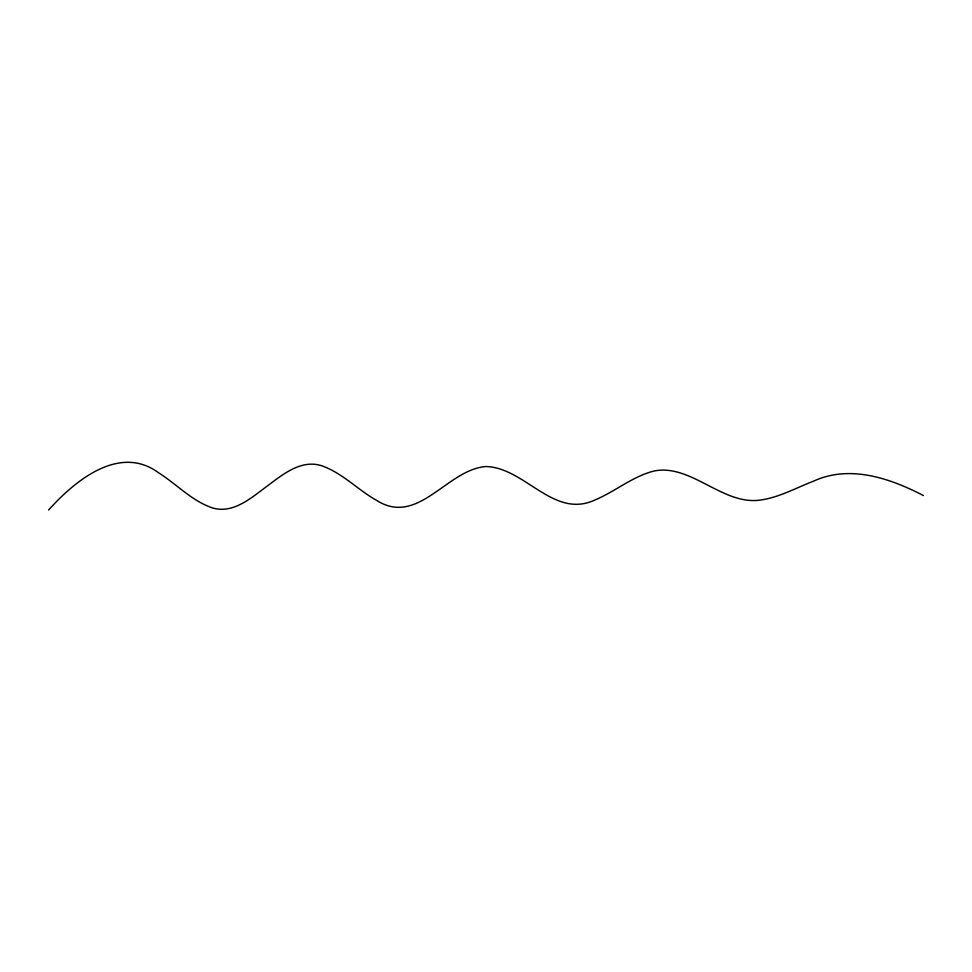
<?xml version="1.0" encoding="UTF-8"?>
<svg xmlns="http://www.w3.org/2000/svg" width="972" height="972" viewBox="0 0 972 972"><rect width="100%" height="100%" fill="white"/><g stroke="black" fill="none" stroke-linecap="round" stroke-linejoin="round"><path stroke-width="1.46" d="M48.6 510.033C74.771 480.788 119.507 443.803 158.728 472.89C176.892 484.335 192.031 501.151 212.807 508.028C233.645 513.933 251.469 497.628 266.996 486.243C282.536 474.64 301.186 458.954 321.963 465.843C342.557 473.182 357.805 489.803 376.601 500.386C418.203 526.8 446.986 469.367 486 466.536C525.33 467.654 553.603 519.485 595.216 499.863C614.097 491.917 630.269 478.37 649.94 472.161C668.882 465.94 688.042 475.016 704.627 483.582C721.564 492.136 739.498 502.585 759.229 500.216C778.523 497.81 795.704 488.017 813.613 481.14C849.844 464.422 890.231 478.321 923.4 495.538"/></g></svg>
